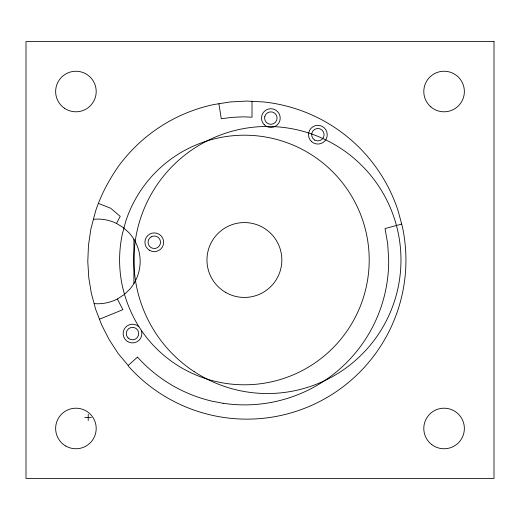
<?xml version="1.0" encoding="UTF-8"?>
<svg xmlns="http://www.w3.org/2000/svg" width="520" height="520" viewBox="0 0 520 520"><rect width="100%" height="100%" fill="white"/><g stroke="black" fill="none" stroke-linecap="round" stroke-linejoin="round"><path stroke-width="0.78" d="M93.359 219.336L94.289 219.232A42.341 42.341 0 0 1 116.493 223.425L120.224 216.392L110.676 208.24L98.527 203.437M128.2 365.469L118.287 353.672L109.213 339.716L101.647 324.883L95.667 309.348L91.351 293.274L88.823 278.07L87.789 261.709L88.465 245.33L90.857 229.112L95.609 211.055C100.841 195.202 108.7 180.394 118.17 166.706A159.042 159.042 0 0 1 213.727 104.559L230.165 101.946L246.792 101.062L263.413 101.927A159.042 159.042 0 0 1 398.119 210.86L402.435 226.935A159.042 159.042 0 0 1 128.772 366.6L128.2 365.469L137.495 357.123M94.289 303.615A42.341 42.341 0 0 0 117.345 298.994L124.007 294.697L129.747 289.231A42.341 42.341 0 0 0 128.687 232.44L122.999 227.383L116.493 223.425M99.522 319.209L122.883 309.66L117.345 298.994M401.674 224.088L385.053 228.553L387.699 243.874L388.681 259.409A144.04 144.04 0 0 1 223.158 403.273M84.741 417.397L91.345 417.397M223.151 403.299L212.29 401.226A144.04 144.04 0 0 1 137.52 357.103M138.938 326.762L143.435 333.353A124.8 124.8 0 0 0 337.142 343.506A124.8 124.8 0 0 0 306.8 151.918A124.8 124.8 0 0 0 125.71 221.436L122.33 234.052A124.8 124.8 0 0 0 122.33 285.948C125.567 300.358 131.151 314.204 138.938 326.762A9.36 9.36 0 0 0 123.916 329.849A9.36 9.36 0 0 0 131.957 342.907A9.36 9.36 0 0 0 141.479 330.882M218.894 103.74L221.28 118.729L232.2 117.364L243.107 116.831L252.018 117.195L252.018 101.335M133.9 239.428L133.9 283.459M88.224 414.278L88.224 420.518M264.817 116.474L264.608 118.092A6.24 6.24 0 0 0 273.481 123.747A6.24 6.24 0 0 0 274.859 113.308A6.24 6.24 0 0 0 264.817 116.474M151.164 236.86L149.87 237.848A6.24 6.24 0 0 0 154.284 248.502L155.896 248.287A6.24 6.24 0 0 0 160.049 239.876A6.24 6.24 0 0 0 151.164 236.86M494 41.6L26 41.6L26 478.4L494 478.4L494 41.6M194.175 371.644A133.536 133.536 0 0 0 400.751 267.625A133.536 133.536 0 0 0 207.376 140.732A133.536 133.536 0 0 0 194.175 371.644M64.415 108.219A20.28 20.28 0 0 0 96.135 93.132A20.28 20.28 0 0 0 67.21 73.21A20.28 20.28 0 0 0 64.415 108.219M431.788 444.613A20.28 20.28 0 0 0 464.197 431.06A20.28 20.28 0 0 0 436.26 409.767A20.28 20.28 0 0 0 431.788 444.613M430.8 106.847A20.28 20.28 0 0 0 463.996 95.362A20.28 20.28 0 0 0 437.45 72.352A20.28 20.28 0 0 0 430.8 106.847M65.78 446.043A20.28 20.28 0 0 0 96.2 428.48A20.28 20.28 0 0 0 65.78 410.917A20.28 20.28 0 0 0 65.78 446.043M311.552 141.59A9.36 9.36 0 0 0 327.015 136.727A9.36 9.36 0 0 0 315.075 125.762A9.36 9.36 0 0 0 311.552 141.59M264.238 124.716A9.36 9.36 0 0 0 279.89 120.503A9.36 9.36 0 0 0 268.411 109.051A9.36 9.36 0 0 0 264.238 124.716M225.68 292.422A37.44 37.44 0 0 0 281.84 260A37.44 37.44 0 0 0 225.68 227.578A37.44 37.44 0 0 0 225.68 292.422M149.39 250.244A9.36 9.36 0 0 0 163.638 242.508A9.36 9.36 0 0 0 149.819 234.039A9.36 9.36 0 0 0 149.39 250.244M128.095 337.974A6.24 6.24 0 0 0 138.535 335.179A6.24 6.24 0 0 0 130.897 327.535A6.24 6.24 0 0 0 128.095 337.974M314.762 140.095A6.24 6.24 0 0 0 324.123 134.693A6.24 6.24 0 0 0 314.762 129.292A6.24 6.24 0 0 0 314.762 140.095"/></g></svg>
